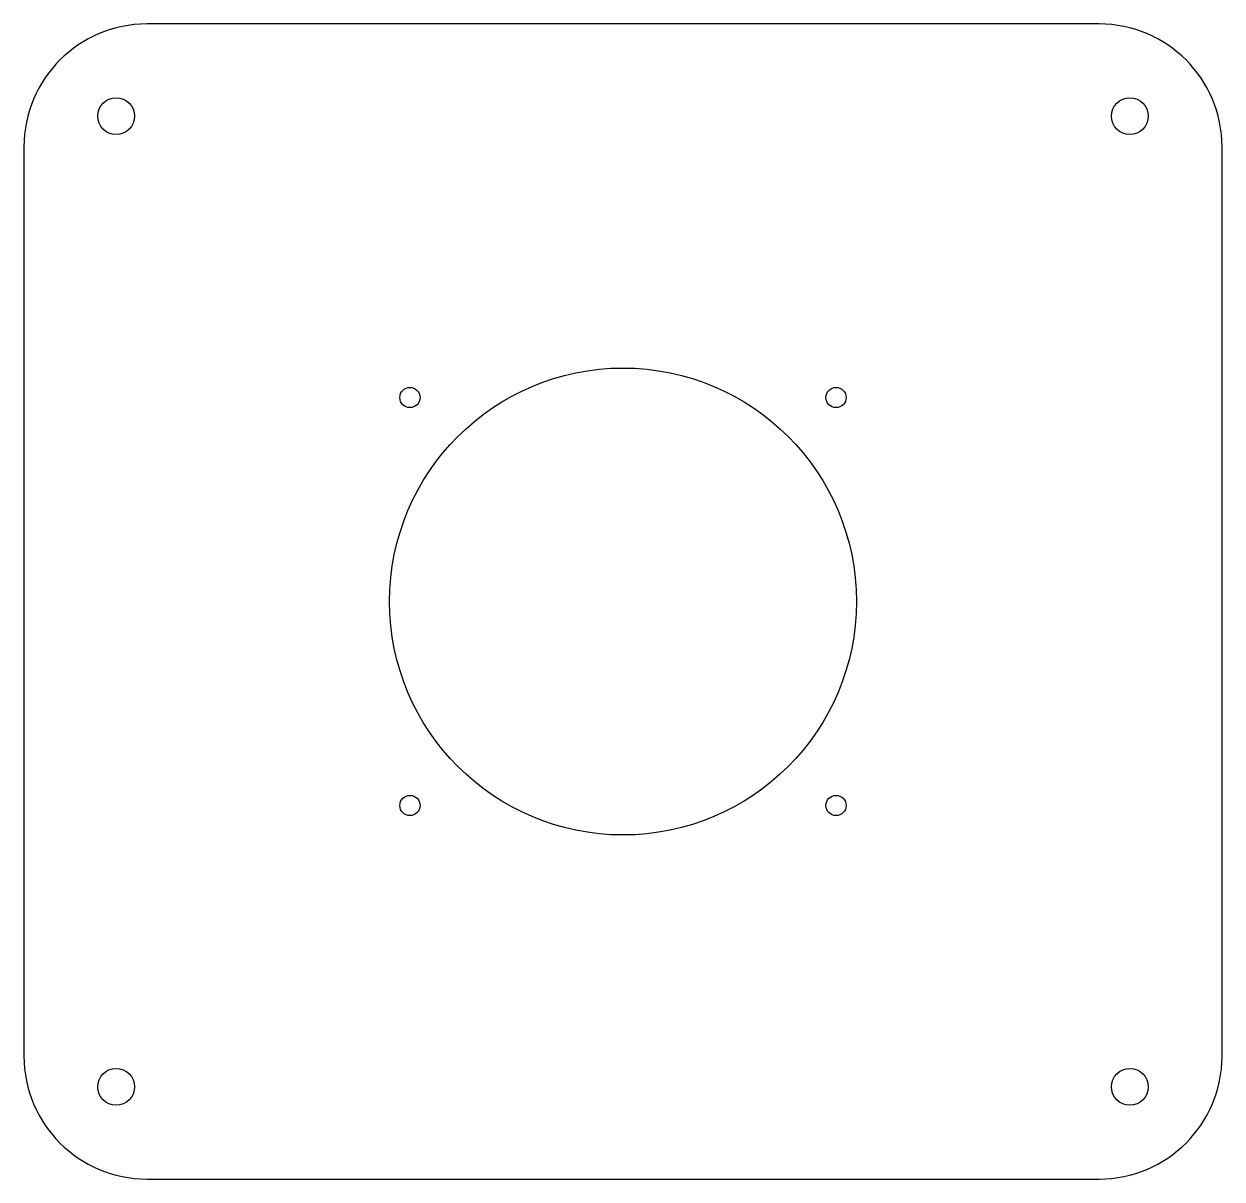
# Model space of a CAD drawing. Header units: millimetres. Extents: x -15 to 180, y -15 to 173.
import ezdxf

# ---------------------------------------------------------------- set-up
doc = ezdxf.new("R2010")
doc.units = ezdxf.units.MM

msp = doc.modelspace()

# ---------------------------------------------------------------- linework, layer by layer
at = {"color": 7, "linetype": 'Continuous', "lineweight": 25}
for p, q in [((160, 173), (5, 173)), ((-15, 153), (-15, 5)), ((180, 5), (180, 153)), ((5, -15), (160, -15))]:
    msp.add_line(p, q, dxfattribs=at)
for centre, radius in [((0, 158), 3), ((165, 158), 3), ((82.5, 79), 38), ((47.83, 112.2), 1.65), ((117.17, 112.2), 1.65), ((47.83, 45.8), 1.65), ((117.17, 45.8), 1.65), ((0, 0), 3), ((165, 0), 3)]:
    msp.add_circle(centre, radius, dxfattribs=at)
for centre, start, end in [((5, 153), 90, 180), ((160, 153), 0, 90), ((5, 5), 180, 270), ((160, 5), 270, 0)]:
    msp.add_arc(centre, 20, start, end, dxfattribs=at)

doc.saveas('drawing.dxf')
